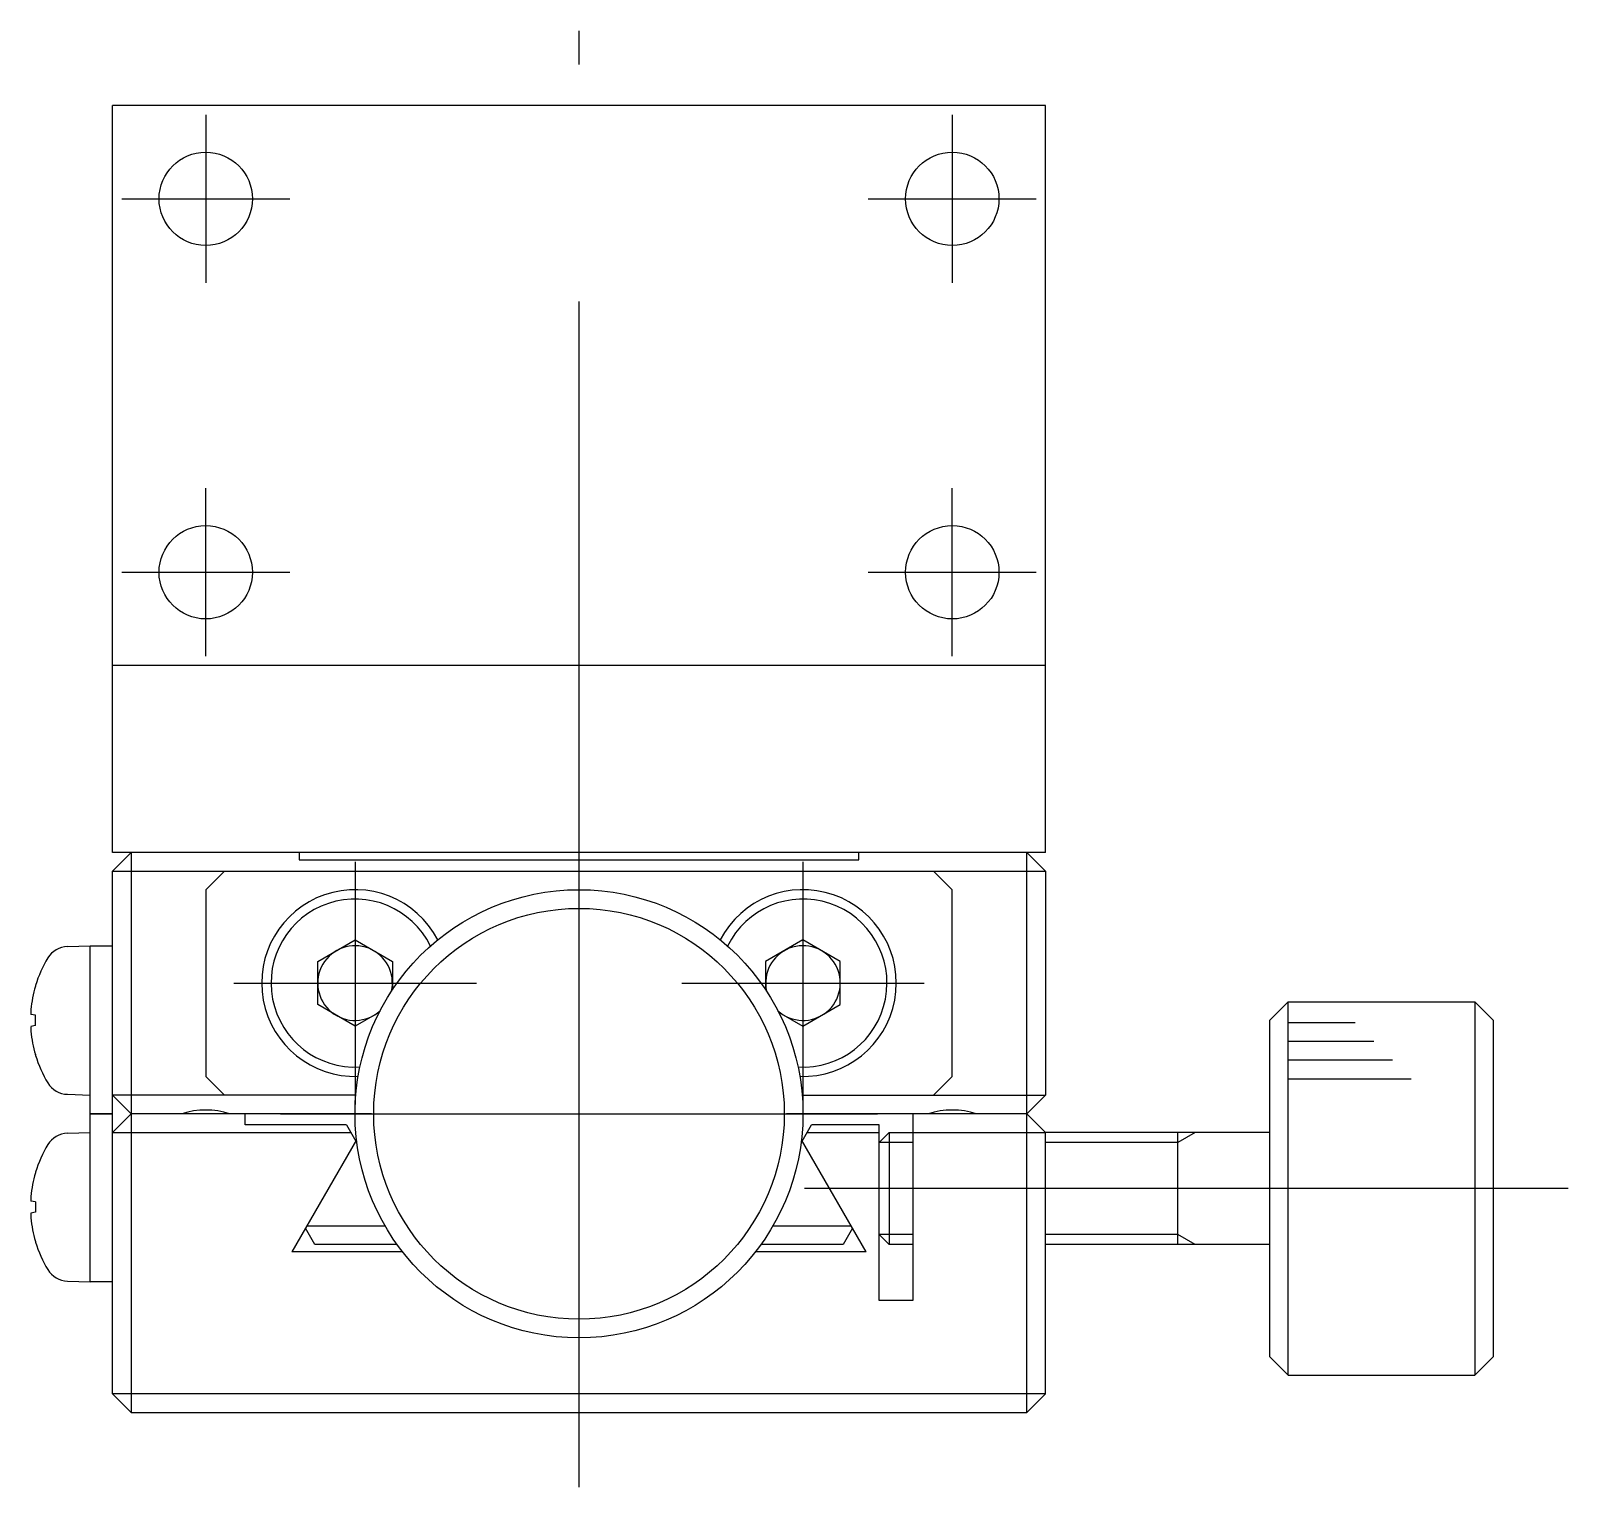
# Model space of a CAD drawing. Extents: x 1 to 222, y 0 to 167.
# Drawn here: x 82.73 to 123.92, y 127.81 to 166.81 of the extents above; entities that cross this region are included whole.
import ezdxf

# ---------------------------------------------------------------- set-up
doc = ezdxf.new("R2010")
doc.units = 0
doc.linetypes.add('CENTER', pattern=[50.8, 31.75, -6.35, 6.35, -6.35])
doc.layers.get('0').update_dxf_attribs({"linetype": 'CONTINUOUS'})
doc.layers.add('CENTER', color=1, linetype='CENTER')

msp = doc.modelspace()

# ---------------------------------------------------------------- linework, layer by layer
at = {"color": 7, "linetype": 'CONTINUOUS'}
for p, q in [((84.92, 149.809), (84.92, 164.809)), ((109.92, 164.809), (84.92, 164.809)), ((109.92, 149.809), (109.92, 164.809)), ((84.92, 144.809), (84.92, 149.809)), ((109.92, 149.809), (84.92, 149.809)), ((109.92, 144.809), (109.92, 149.809)), ((85.42, 144.809), (84.92, 144.309)), ((109.92, 144.809), (84.92, 144.809)), ((85.42, 144.809), (85.42, 129.809)), ((89.92, 144.809), (89.92, 144.609)), ((89.92, 144.609), (104.92, 144.609)), ((104.92, 144.609), (104.92, 144.809)), ((109.92, 144.309), (109.42, 144.809)), ((109.42, 129.809), (109.42, 144.809)), ((84.92, 144.309), (109.92, 144.309)), ((84.92, 130.309), (84.92, 144.309)), ((87.92, 144.309), (87.42, 143.809)), ((107.42, 143.809), (106.92, 144.309)), ((109.92, 144.309), (109.92, 138.309)), ((87.42, 143.809), (87.42, 138.809)), ((107.42, 138.809), (107.42, 143.809)), ((83.716, 142.288), (84.32, 142.309)), ((84.32, 142.309), (84.92, 142.309)), ((84.32, 133.309), (84.32, 142.309)), ((90.42, 141.886), (91.42, 142.464)), ((91.42, 142.464), (92.42, 141.886)), ((103.42, 142.464), (102.42, 141.886)), ((104.42, 141.886), (103.42, 142.464)), ((90.42, 140.731), (90.42, 141.886)), ((92.42, 141.886), (92.42, 141.125)), ((102.42, 141.886), (102.42, 141.125)), ((104.42, 140.731), (104.42, 141.886)), ((82.857, 141.226), (82.857, 141.227)), ((82.857, 140.447), (82.737, 140.471)), ((91.42, 140.154), (90.42, 140.731)), ((92.073, 140.531), (91.42, 140.154)), ((102.767, 140.531), (103.42, 140.154)), ((103.42, 140.154), (104.42, 140.731)), ((115.92, 140.309), (116.42, 140.809)), ((116.42, 130.809), (116.42, 140.809)), ((116.42, 140.809), (121.42, 140.809)), ((121.42, 140.809), (121.42, 130.809)), ((121.92, 140.309), (121.42, 140.809)), ((82.857, 140.17), (82.737, 140.146)), ((82.857, 140.17), (82.857, 140.447)), ((115.92, 140.309), (115.92, 131.309)), ((121.92, 131.309), (121.92, 140.309)), ((82.857, 139.39), (82.857, 139.392)), ((87.42, 138.809), (87.92, 138.309)), ((106.92, 138.309), (107.42, 138.809)), ((83.716, 138.33), (84.32, 138.309)), ((84.92, 138.309), (85.42, 137.809)), ((91.441, 138.309), (84.92, 138.309)), ((103.399, 138.309), (109.92, 138.309)), ((109.42, 137.809), (109.92, 138.309)), ((84.92, 137.809), (84.32, 137.809)), ((84.32, 137.809), (84.92, 137.809)), ((84.92, 137.309), (85.42, 137.809)), ((91.865, 137.809), (85.42, 137.809)), ((88.478, 137.809), (85.42, 137.809)), ((88.478, 137.509), (88.478, 137.809)), ((109.42, 137.809), (102.976, 137.809)), ((106.362, 137.809), (106.362, 132.809)), ((109.42, 137.809), (109.92, 137.309)), ((83.716, 137.288), (84.32, 137.309)), ((84.92, 137.309), (91.307, 137.309)), ((91.191, 137.509), (88.478, 137.509)), ((91.191, 137.509), (91.441, 137.076)), ((103.399, 137.076), (103.649, 137.509)), ((103.533, 137.309), (105.462, 137.309)), ((105.462, 137.509), (103.649, 137.509)), ((105.462, 132.809), (105.462, 137.509)), ((105.462, 137.038), (105.732, 137.309)), ((105.732, 137.309), (109.92, 137.309)), ((105.732, 137.309), (105.732, 134.309)), ((109.92, 130.309), (109.92, 137.309)), ((115.92, 137.309), (109.92, 137.309)), ((113.462, 134.309), (113.462, 137.309)), ((91.461, 137.11), (89.728, 134.109)), ((105.112, 134.109), (103.379, 137.11)), ((82.857, 136.227), (82.857, 136.226)), ((82.857, 135.447), (82.737, 135.471)), ((82.857, 135.17), (82.737, 135.146)), ((82.857, 135.447), (82.857, 135.17)), ((90.344, 134.309), (90.094, 134.742)), ((90.133, 134.809), (92.224, 134.809)), ((102.616, 134.809), (104.708, 134.809)), ((104.746, 134.742), (104.496, 134.309)), ((82.857, 134.392), (82.857, 134.39)), ((92.547, 134.309), (90.344, 134.309)), ((104.496, 134.309), (102.294, 134.309)), ((105.462, 134.579), (105.732, 134.309)), ((106.362, 134.309), (105.732, 134.309)), ((115.92, 134.309), (109.92, 134.309)), ((92.697, 134.109), (89.728, 134.109)), ((105.112, 134.109), (102.143, 134.109)), ((83.716, 133.33), (84.32, 133.309)), ((84.92, 133.309), (84.32, 133.309)), ((106.362, 132.809), (105.462, 132.809)), ((115.92, 131.309), (116.42, 130.809)), ((121.92, 131.309), (121.42, 130.809)), ((116.42, 130.809), (121.42, 130.809)), ((85.42, 129.809), (84.92, 130.309)), ((109.92, 130.309), (84.92, 130.309)), ((109.92, 130.309), (109.42, 129.809)), ((85.42, 129.809), (109.42, 129.809))]:
    msp.add_line(p, q, dxfattribs=at)
at = {"color": 3, "linetype": 'CONTINUOUS'}
for p, q in [((116.424, 140.249), (118.211, 140.249)), ((116.424, 139.749), (118.711, 139.749)), ((116.424, 139.249), (119.211, 139.249)), ((116.424, 138.749), (119.711, 138.749)), ((113.93, 137.309), (113.462, 137.038)), ((106.362, 137.038), (105.462, 137.038)), ((113.462, 137.038), (109.92, 137.038)), ((106.362, 134.579), (105.462, 134.579)), ((113.462, 134.579), (109.92, 134.579)), ((113.93, 134.309), (113.462, 134.579))]:
    msp.add_line(p, q, dxfattribs=at)
at = {"color": 7, "linetype": 'CONTINUOUS'}
for centre, radius in [((87.42, 162.309), 1.25), ((107.42, 162.309), 1.25), ((87.42, 152.309), 1.25), ((107.42, 152.309), 1.25), ((97.42, 137.809), 6), ((97.42, 137.809), 5.5)]:
    msp.add_circle(centre, radius, dxfattribs=at)
for centre, radius, start, end in [((91.42, 141.309), 2.5, 27.558, 271.9292), ((103.42, 141.309), 2.5, 268.0708, 152.442), ((91.42, 141.309), 2.25, 26.1115, 273.3757), ((103.42, 141.309), 2.25, 266.6243, 153.8885), ((83.738, 141.648), 0.64, 92, 148.4554), ((91.42, 141.309), 1, 347.2361, 312.251), ((103.42, 141.309), 1, 227.749, 192.7639), ((85.92, 140.309), 3.2, 148.4554, 162.9888), ((85.929, 140.313), 3.204, 163.4437, 174.8964), ((82.917, 141.227), 0.06, 162.9888, 180), ((83.734, 140.498), 1.002, 176.9939, 177.6385), ((83.657, 140.501), 0.924, 177.6419, 177.9769), ((83.591, 140.503), 0.859, 177.9766, 178.3253), ((83.517, 140.505), 0.784, 178.3249, 178.6926), ((83.435, 140.507), 0.702, 178.6921, 179.0853), ((83.349, 140.509), 0.616, 179.0846, 179.5116), ((83.26, 140.509), 0.528, 179.5106, 179.9824), ((83.177, 140.509), 0.444, 179.9823, 180.5114), ((83.125, 140.509), 0.392, 180.5113, 181.0864), ((83.073, 140.508), 0.341, 181.0851, 181.7193), ((83.021, 140.506), 0.288, 181.7176, 182.43), ((82.97, 140.504), 0.237, 182.4277, 183.2444), ((82.922, 140.501), 0.189, 183.2412, 184.1991), ((82.878, 140.498), 0.145, 184.1944, 185.3472), ((83.887, 140.49), 1.155, 176.4067, 176.99), ((82.84, 140.495), 0.106, 185.34, 186.7702), ((82.808, 140.491), 0.0743, 186.76, 188.5945), ((82.786, 140.488), 0.0521, 188.5872, 190.8923), ((84.128, 140.474), 1.396, 175.3897, 175.8866), ((84.046, 140.48), 1.314, 175.8844, 176.4094), ((82.769, 140.484), 0.0349, 190.8752, 193.8584), ((82.756, 140.481), 0.0218, 193.8258, 197.8701), ((82.747, 140.478), 0.0126, 197.8135, 203.5909), ((84.117, 140.475), 1.385, 174.8969, 175.3919), ((82.742, 140.476), 0.00663, 203.5023, 212.3202), ((82.739, 140.474), 0.00314, 212.1697, 226.6307), ((82.738, 140.473), 0.00149, 226.5817, 250.3817), ((82.873, 140.12), 0.14, 174.5775, 175.7682), ((82.918, 140.116), 0.185, 175.7629, 176.7417), ((82.968, 140.114), 0.235, 176.7382, 177.565), ((83.022, 140.111), 0.289, 177.5625, 178.2775), ((83.078, 140.11), 0.345, 178.2758, 178.9072), ((83.134, 140.109), 0.401, 178.9059, 179.4744), ((83.188, 140.108), 0.455, 179.4733, 179.9941), ((83.242, 140.108), 0.509, 179.9944, 180.4772), ((83.332, 140.109), 0.599, 180.4768, 180.9104), ((83.424, 140.11), 0.691, 180.9096, 181.3052), ((83.512, 140.112), 0.78, 181.3046, 181.6716), ((83.594, 140.115), 0.861, 181.6711, 182.0166), ((83.667, 140.117), 0.934, 182.0162, 182.346), ((83.729, 140.12), 0.997, 182.3457, 182.6644), ((82.785, 140.13), 0.0515, 168.9531, 171.2579), ((82.806, 140.127), 0.0731, 171.2458, 173.0922), ((82.834, 140.124), 0.101, 173.0905, 174.5857), ((83.779, 140.122), 1.047, 182.6641, 182.9757), ((83.863, 140.126), 1.13, 182.9817, 183.5774), ((82.747, 140.139), 0.0125, 156.2782, 162.0517), ((82.756, 140.137), 0.0216, 161.9892, 166.0248), ((82.768, 140.133), 0.0345, 165.9905, 168.9729), ((84.029, 140.137), 1.297, 183.5748, 184.1087), ((84.132, 140.144), 1.4, 184.1078, 185.1029), ((82.739, 140.144), 0.00311, 133.3227, 147.7343), ((82.742, 140.142), 0.00652, 147.5517, 156.4044), ((82.738, 140.145), 0.00148, 109.6669, 133.3371), ((85.929, 140.305), 3.204, 185.1036, 196.5563), ((82.917, 139.39), 0.06, 180, 197.0112), ((85.92, 140.309), 3.2, 197.0112, 211.5446), ((83.738, 138.97), 0.64, 211.5446, 268), ((87.42, 135.809), 2.1, 72.2472, 107.7528), ((107.42, 135.809), 2.1, 72.2472, 107.7528), ((83.738, 136.648), 0.64, 92, 148.4554), ((85.92, 135.309), 3.2, 148.4554, 162.9888), ((85.929, 135.313), 3.204, 163.4437, 174.8964), ((82.917, 136.227), 0.06, 162.9888, 180), ((83.729, 135.498), 0.997, 177.3356, 177.6543), ((83.667, 135.5), 0.934, 177.654, 177.9838), ((83.594, 135.503), 0.861, 177.9834, 178.3289), ((83.512, 135.505), 0.78, 178.3284, 178.6954), ((83.424, 135.507), 0.691, 178.6948, 179.0904), ((83.332, 135.509), 0.599, 179.0896, 179.5232), ((83.242, 135.51), 0.509, 179.5228, 180.0056), ((83.188, 135.51), 0.455, 180.0059, 180.5267), ((83.863, 135.491), 1.13, 176.4226, 177.0183), ((83.779, 135.496), 1.047, 177.0243, 177.3359), ((84.132, 135.473), 1.4, 174.8971, 175.8922), ((84.029, 135.481), 1.297, 175.8913, 176.4252), ((83.134, 135.509), 0.401, 180.5256, 181.0941), ((83.078, 135.508), 0.345, 181.0928, 181.7242), ((83.022, 135.506), 0.289, 181.7225, 182.4375), ((82.968, 135.504), 0.235, 182.435, 183.2618), ((82.918, 135.501), 0.185, 183.2583, 184.2371), ((82.873, 135.498), 0.14, 184.2318, 185.4225), ((82.878, 135.119), 0.145, 174.6528, 175.8056), ((82.922, 135.116), 0.189, 175.8009, 176.7588), ((82.97, 135.113), 0.237, 176.7556, 177.5723), ((83.021, 135.111), 0.288, 177.57, 178.2824), ((83.073, 135.11), 0.341, 178.2807, 178.9149), ((83.125, 135.109), 0.392, 178.9136, 179.4887), ((83.177, 135.108), 0.444, 179.4886, 180.0177), ((83.26, 135.108), 0.528, 180.0176, 180.4894), ((83.349, 135.109), 0.616, 180.4884, 180.9154), ((83.435, 135.11), 0.702, 180.9147, 181.3079), ((82.834, 135.494), 0.101, 185.4143, 186.9095), ((82.806, 135.491), 0.0731, 186.9078, 188.7542), ((82.785, 135.487), 0.0515, 188.7421, 191.0469), ((82.786, 135.13), 0.0521, 169.1077, 171.4128), ((82.808, 135.127), 0.0743, 171.4055, 173.24), ((82.84, 135.123), 0.106, 173.2298, 174.66), ((82.768, 135.484), 0.0345, 191.0271, 194.0095), ((82.756, 135.481), 0.0216, 193.9752, 198.0108), ((82.747, 135.478), 0.0125, 197.9483, 203.7218), ((82.747, 135.139), 0.0126, 156.4091, 162.1865), ((82.756, 135.137), 0.0218, 162.1299, 166.1742), ((82.769, 135.133), 0.0349, 166.1416, 169.1248), ((82.742, 135.476), 0.00652, 203.5956, 212.4483), ((82.739, 135.474), 0.00311, 212.2657, 226.6773), ((82.739, 135.144), 0.00314, 133.3693, 147.8303), ((82.742, 135.142), 0.00663, 147.6798, 156.4977), ((82.738, 135.473), 0.00148, 226.6629, 250.3331), ((82.738, 135.145), 0.00149, 109.6183, 133.4183), ((83.517, 135.112), 0.784, 181.3074, 181.6751), ((83.591, 135.114), 0.859, 181.6747, 182.0234), ((83.657, 135.117), 0.924, 182.0231, 182.3581), ((83.734, 135.12), 1.002, 182.3615, 183.0061), ((83.887, 135.128), 1.155, 183.01, 183.5933), ((84.046, 135.138), 1.314, 183.5906, 184.1156), ((84.128, 135.144), 1.396, 184.1134, 184.6103), ((84.117, 135.143), 1.385, 184.6081, 185.1031), ((85.929, 135.305), 3.204, 185.1036, 196.5563), ((82.917, 134.39), 0.06, 180, 197.0112), ((85.92, 135.309), 3.2, 197.0112, 211.5446), ((83.738, 133.97), 0.64, 211.5446, 268)]:
    msp.add_arc(centre, radius, start, end, dxfattribs=at)
at = {"layer": 'CENTER', "color": 1, "linetype": 'CENTER'}
for p, q in [((97.42, 127.809), (97.42, 166.809)), ((87.42, 164.559), (87.42, 160.059)), ((107.42, 164.559), (107.42, 160.059)), ((85.17, 162.309), (89.67, 162.309)), ((105.17, 162.309), (109.67, 162.309)), ((87.42, 150.059), (87.42, 154.559)), ((107.42, 150.059), (107.42, 154.559)), ((85.17, 152.309), (89.67, 152.309)), ((105.17, 152.309), (109.67, 152.309)), ((91.42, 144.559), (91.42, 138.059)), ((103.42, 144.559), (103.42, 138.059)), ((88.17, 141.309), (94.67, 141.309)), ((100.17, 141.309), (106.67, 141.309)), ((89.42, 137.809), (105.42, 137.809)), ((123.92, 135.809), (103.462, 135.809))]:
    msp.add_line(p, q, dxfattribs=at)

doc.saveas('drawing.dxf')
